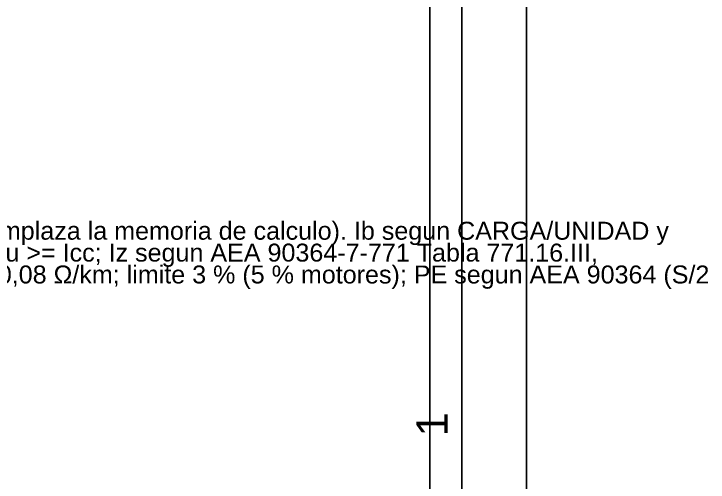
# Model space of a CAD drawing. Header units: millimetres. Extents: x 0 to 869, y 0 to 594.
# Drawn here: x 761.4 to 869.2, y 72.8 to 145.5 of the extents above; entities that cross this region are included whole.
import ezdxf
from ezdxf.enums import TextEntityAlignment as Align

# ---------------------------------------------------------------- set-up
doc = ezdxf.new("R2010")
doc.units = ezdxf.units.MM
doc.layers.add('291-A-LAMINA', color=8, linetype='Continuous')
doc.layers.add('291-E-TEXTOS', color=7, linetype='Continuous')
doc.styles.add('ARIAL', font='arial.ttf')

msp = doc.modelspace()

# ---------------------------------------------------------------- linework, layer by layer
at = {"layer": '291-A-LAMINA'}
for points in [[(0, 594), (841, 594), (841, 0), (0, 0)], [(25, 584), (831, 584), (831, 10), (25, 10)], [(30, 579), (826, 579), (826, 15), (30, 15)]]:
    msp.add_lwpolyline(points, close=True, dxfattribs=at)

# ---------------------------------------------------------------- texts
at = {"layer": '291-E-TEXTOS', "color": 7, "style": 'ARIAL'}
for s, p in [('Notas: calculo referencial para revision del diagrama (no reemplaza la memoria de calculo). Ib segun CARGA/UNIDAD y', (655, 109.6)), ('FP; In comercial >= 1,25·Ib en motores y >= Ib en el resto; Icu >= Icc; Iz segun AEA 90364-7-771 Tabla 771.16.III,', (655, 106.2)), ('metodo B2, PVC IRAM 2178, 40 C; caida de tension con X=0,08 Ω/km; limite 3 % (5 % motores); PE segun AEA 90364 (S/2', (655, 102.8))]:
    msp.add_text(s, height=2.79, dxfattribs=at).set_placement(p, align=Align.BOTTOM_LEFT)
msp.add_text('1', height=4.86, rotation=90, dxfattribs=at).set_placement((830.25, 81.75), align=Align.BOTTOM_CENTER)

doc.saveas('drawing.dxf')
